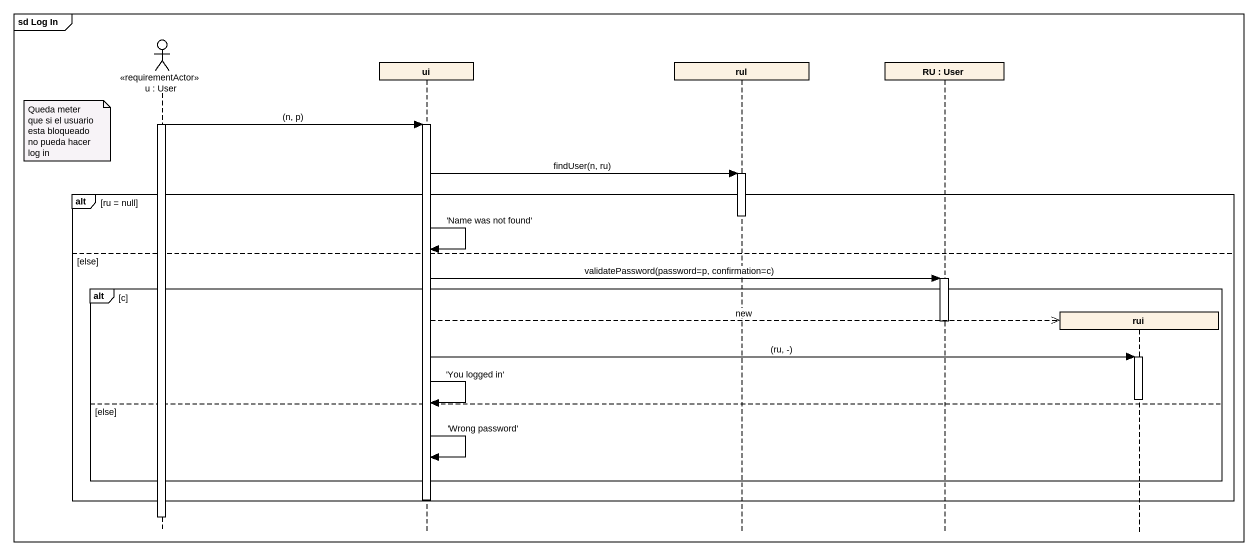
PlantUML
@startuml
mainframe sd Log In
hide footbox
actor "u : User" as u <<requirementActor>>
participant ui
participant rul
participant "RU : User" as RU
participant rui

activate u
u -> ui : (n, p)
activate ui
note left of u : Queda meter que si el usuario esta bloqueado no pueda hacer log in
ui -> rul : findUser(n, ru)
activate rul
alt ru = null
  deactivate rul
  ui -> ui : 'Name was not found'
else else
  ui -> RU : validatePassword(password=p, confirmation=c)
  activate RU
  alt c
    ui -->> rui ** : new
    deactivate RU
    ui -> rui : (ru, -)
    activate rui
    deactivate rui
    ui -> ui : 'You logged in'
  else else
    ui -> ui : 'Wrong password'
  end
  deactivate ui
end
deactivate u
@enduml
